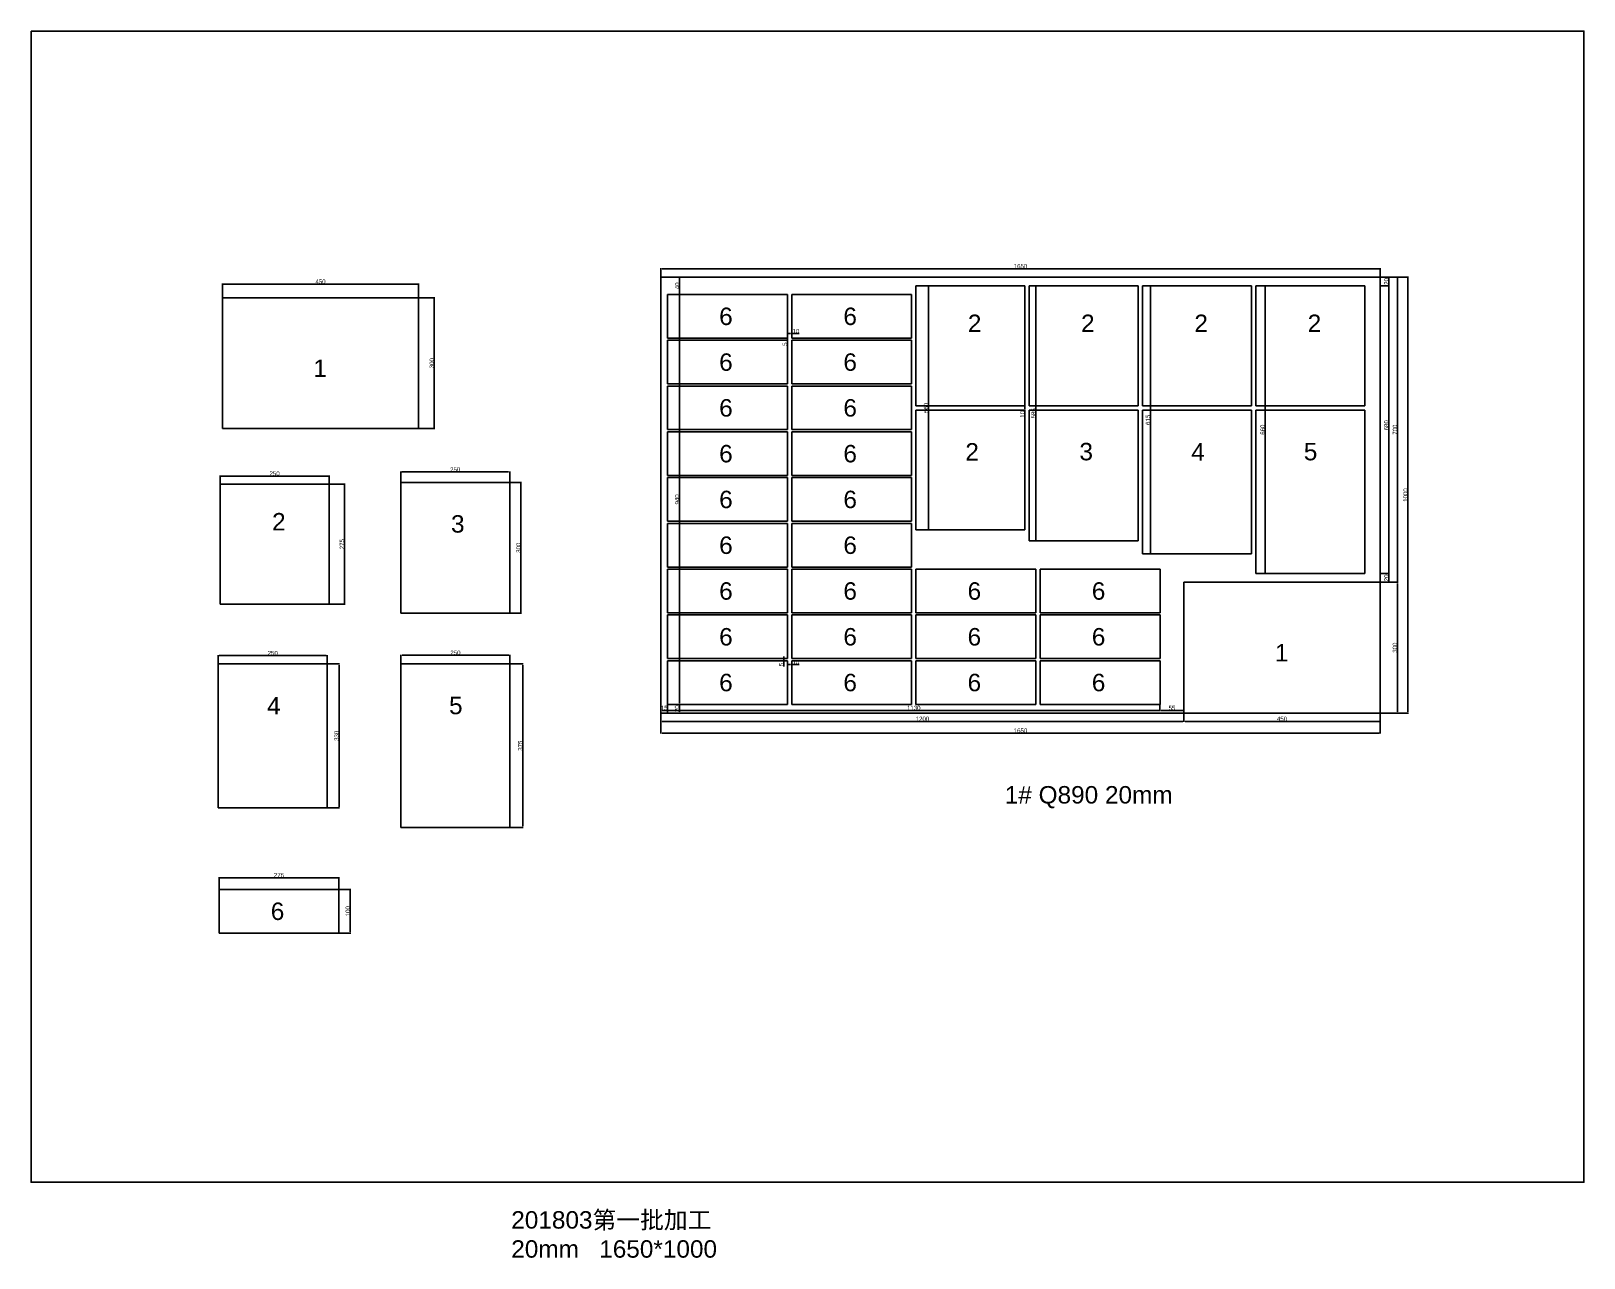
# Model space of a CAD drawing. Header units: millimetres. Extents: x 1610 to 10741, y -98 to 2782.
# Drawn here: x 1610 to 5173, y -32 to 2782 of the extents above; entities that cross this region are included whole.
import ezdxf

# ---------------------------------------------------------------- set-up
doc = ezdxf.new("R2010")
doc.units = ezdxf.units.MM
doc.layers.add('尺寸标注', color=6, linetype='Continuous')
doc.layers.add('标号', color=4, linetype='Continuous')
doc.styles.get("Standard").update_dxf_attribs({"font": 'arial.ttf'})
doc.dimstyles.new('ISO-25-JHF', dxfattribs={"dimtxt": 10, "dimasz": 2.5, "dimexe": 1.25, "dimexo": 0.625, "dimtad": 1, "dimtxsty": 'Standard', "dimcen": 2.5, "dimadec": 0, "dimazin": 0, "dimtfac": 1, "dimtmove": 0, "dimatfit": 3, "dimfxl": 1, "dimarcsym": 0})

# ---------------------------------------------------------------- blocks, each defined once
blk = doc.blocks.new('*D18')
at = {"layer": 'Defpoints', "color": 0, "transparency": 16777216}
for p in [(3640.1, 2197.4), (3669.1, 2197.4), (3640.1, 1637.4)]:
    blk.add_point(p, dxfattribs=at)
at = {"layer": '尺寸标注', "color": 0, "lineweight": -2, "transparency": 16777216}
for p, q in [((3640.7, 2197.4), (3670.4, 2197.4)), ((3669.1, 1639.9), (3669.1, 2194.9)), ((3640.7, 1637.4), (3670.4, 1637.4))]:
    blk.add_line(p, q, dxfattribs=at)
at = {"layer": '尺寸标注', "color": 0, "transparency": 16777216}
for points in [[(3668.7, 2194.9), (3669.6, 2194.9), (3669.1, 2197.4)], [(3668.7, 1639.9), (3669.6, 1639.9), (3669.1, 1637.4)]]:
    blk.add_solid(points, dxfattribs=at)
at = {"layer": '尺寸标注', "color": 0, "transparency": 16777216, "insert": (3663.4, 1917.4), "char_height": 10, "attachment_point": 5, "rotation": 90}
blk.add_mtext('560', dxfattribs=at)
blk = doc.blocks.new('*D19')
at = {"layer": 'Defpoints', "color": 0, "transparency": 16777216}
for p in [(4705.1, 2217.4), (4745.1, 2217.4), (4705.1, 1517.4)]:
    blk.add_point(p, dxfattribs=at)
at = {"layer": '尺寸标注', "color": 0, "lineweight": -2, "transparency": 16777216}
for p, q in [((4705.7, 2217.4), (4746.3, 2217.4)), ((4745.1, 1519.9), (4745.1, 2214.9)), ((4705.7, 1517.4), (4746.3, 1517.4))]:
    blk.add_line(p, q, dxfattribs=at)
at = {"layer": '尺寸标注', "color": 0, "transparency": 16777216}
for points in [[(4744.7, 2214.9), (4745.5, 2214.9), (4745.1, 2217.4)], [(4744.7, 1519.9), (4745.5, 1519.9), (4745.1, 1517.4)]]:
    blk.add_solid(points, dxfattribs=at)
at = {"layer": '尺寸标注', "color": 0, "transparency": 16777216, "insert": (4739.3, 1867.4), "char_height": 10, "attachment_point": 5, "rotation": 90}
blk.add_mtext('700', dxfattribs=at)
blk = doc.blocks.new('*D20')
at = {"layer": 'Defpoints', "color": 0, "transparency": 16777216}
for p in [(4705.1, 1517.4), (4705.1, 1217.4), (4744.9, 1217.4)]:
    blk.add_point(p, dxfattribs=at)
at = {"layer": '尺寸标注', "color": 0, "lineweight": -2, "transparency": 16777216}
for p, q in [((4705.7, 1517.4), (4746.1, 1517.4)), ((4744.9, 1514.9), (4744.9, 1219.9)), ((4705.7, 1217.4), (4746.1, 1217.4))]:
    blk.add_line(p, q, dxfattribs=at)
at = {"layer": '尺寸标注', "color": 0, "transparency": 16777216}
for points in [[(4744.4, 1514.9), (4745.3, 1514.9), (4744.9, 1517.4)], [(4744.4, 1219.9), (4745.3, 1219.9), (4744.9, 1217.4)]]:
    blk.add_solid(points, dxfattribs=at)
at = {"layer": '尺寸标注', "color": 0, "transparency": 16777216, "insert": (4739.1, 1367.4), "char_height": 10, "attachment_point": 5, "rotation": 90}
blk.add_mtext('300', dxfattribs=at)
blk = doc.blocks.new('*D21')
at = {"layer": 'Defpoints', "color": 0, "transparency": 16777216}
for p in [(4255.1, 1217.4), (4705.1, 1217.4), (4255.1, 1198.3)]:
    blk.add_point(p, dxfattribs=at)
at = {"layer": '尺寸标注', "color": 0, "lineweight": -2, "transparency": 16777216}
for p, q in [((4255.1, 1216.8), (4255.1, 1197)), ((4705.1, 1216.8), (4705.1, 1197)), ((4702.6, 1198.3), (4257.6, 1198.3))]:
    blk.add_line(p, q, dxfattribs=at)
at = {"layer": '尺寸标注', "color": 0, "transparency": 16777216}
for points in [[(4257.6, 1198.7), (4257.6, 1197.9), (4255.1, 1198.3)], [(4702.6, 1198.7), (4702.6, 1197.9), (4705.1, 1198.3)]]:
    blk.add_solid(points, dxfattribs=at)
at = {"layer": '尺寸标注', "color": 0, "transparency": 16777216, "insert": (4480.1, 1204), "char_height": 10, "attachment_point": 5}
blk.add_mtext('450', dxfattribs=at)
blk = doc.blocks.new('*D1')
at = {"layer": 'Defpoints', "color": 0, "transparency": 16777216}
for p in [(4705.1, 1537.4), (4725.2, 1537.4), (4705.1, 1517.4)]:
    blk.add_point(p, dxfattribs=at)
at = {"layer": '尺寸标注', "color": 0, "lineweight": -2, "transparency": 16777216}
for p, q in [((4705.7, 1537.4), (4726.5, 1537.4)), ((4725.2, 1519.9), (4725.2, 1534.9)), ((4705.7, 1517.4), (4726.5, 1517.4))]:
    blk.add_line(p, q, dxfattribs=at)
at = {"layer": '尺寸标注', "color": 0, "transparency": 16777216}
for points in [[(4724.8, 1534.9), (4725.6, 1534.9), (4725.2, 1537.4)], [(4724.8, 1519.9), (4725.6, 1519.9), (4725.2, 1517.4)]]:
    blk.add_solid(points, dxfattribs=at)
at = {"layer": '尺寸标注', "color": 0, "transparency": 16777216, "insert": (4719.5, 1527.4), "char_height": 10, "attachment_point": 5, "rotation": 90}
blk.add_mtext('20', dxfattribs=at)
blk = doc.blocks.new('*D22')
at = {"layer": 'Defpoints', "color": 0, "transparency": 16777216}
for p in [(4705.1, 2217.4), (4725.2, 2217.4), (4705.1, 1537.4)]:
    blk.add_point(p, dxfattribs=at)
at = {"layer": '尺寸标注', "color": 0, "lineweight": -2, "transparency": 16777216}
for p, q in [((4705.7, 2217.4), (4726.5, 2217.4)), ((4725.2, 1539.9), (4725.2, 2214.9)), ((4705.7, 1537.4), (4726.5, 1537.4))]:
    blk.add_line(p, q, dxfattribs=at)
at = {"layer": '尺寸标注', "color": 0, "transparency": 16777216}
for points in [[(4724.8, 2214.9), (4725.6, 2214.9), (4725.2, 2217.4)], [(4724.8, 1539.9), (4725.6, 1539.9), (4725.2, 1537.4)]]:
    blk.add_solid(points, dxfattribs=at)
at = {"layer": '尺寸标注', "color": 0, "transparency": 16777216, "insert": (4719.5, 1877.4), "char_height": 10, "attachment_point": 5, "rotation": 90}
blk.add_mtext('680', dxfattribs=at)
blk = doc.blocks.new('*D2')
at = {"layer": 'Defpoints', "color": 0, "transparency": 16777216}
for p in [(4705.1, 2217.4), (4705.1, 2197.4), (4725.2, 2197.4)]:
    blk.add_point(p, dxfattribs=at)
at = {"layer": '尺寸标注', "color": 0, "lineweight": -2, "transparency": 16777216}
for p, q in [((4705.7, 2217.4), (4726.5, 2217.4)), ((4725.2, 2214.9), (4725.2, 2199.9)), ((4705.7, 2197.4), (4726.5, 2197.4))]:
    blk.add_line(p, q, dxfattribs=at)
at = {"layer": '尺寸标注', "color": 0, "transparency": 16777216}
for points in [[(4724.8, 2214.9), (4725.6, 2214.9), (4725.2, 2217.4)], [(4724.8, 2199.9), (4725.6, 2199.9), (4725.2, 2197.4)]]:
    blk.add_solid(points, dxfattribs=at)
at = {"layer": '尺寸标注', "color": 0, "transparency": 16777216, "insert": (4719.5, 2207.4), "char_height": 10, "attachment_point": 5, "rotation": 90}
blk.add_mtext('20', dxfattribs=at)
blk = doc.blocks.new('*D23')
at = {"layer": 'Defpoints', "color": 0, "transparency": 16777216}
for p in [(3055.1, 1217.4), (4255.1, 1217.4), (3055.1, 1198.3)]:
    blk.add_point(p, dxfattribs=at)
at = {"layer": '尺寸标注', "color": 0, "lineweight": -2, "transparency": 16777216}
for p, q in [((3055.1, 1216.8), (3055.1, 1197)), ((4255.1, 1216.8), (4255.1, 1197)), ((4252.6, 1198.3), (3057.6, 1198.3))]:
    blk.add_line(p, q, dxfattribs=at)
at = {"layer": '尺寸标注', "color": 0, "transparency": 16777216}
for points in [[(3057.6, 1198.7), (3057.6, 1197.9), (3055.1, 1198.3)], [(4252.6, 1198.7), (4252.6, 1197.9), (4255.1, 1198.3)]]:
    blk.add_solid(points, dxfattribs=at)
at = {"layer": '尺寸标注', "color": 0, "transparency": 16777216, "insert": (3655.1, 1204), "char_height": 10, "attachment_point": 5}
blk.add_mtext('1200', dxfattribs=at)
blk = doc.blocks.new('*D24')
at = {"layer": 'Defpoints', "color": 0, "transparency": 16777216}
for p in [(4705.1, 2217.4), (4705.1, 1217.4), (4769, 1217.4)]:
    blk.add_point(p, dxfattribs=at)
at = {"layer": '尺寸标注', "color": 0, "lineweight": -2, "transparency": 16777216}
for p, q in [((4705.7, 2217.4), (4770.3, 2217.4)), ((4769, 2214.9), (4769, 1219.9)), ((4705.7, 1217.4), (4770.3, 1217.4))]:
    blk.add_line(p, q, dxfattribs=at)
at = {"layer": '尺寸标注', "color": 0, "transparency": 16777216}
for points in [[(4768.6, 2214.9), (4769.5, 2214.9), (4769, 2217.4)], [(4768.6, 1219.9), (4769.5, 1219.9), (4769, 1217.4)]]:
    blk.add_solid(points, dxfattribs=at)
at = {"layer": '尺寸标注', "color": 0, "transparency": 16777216, "insert": (4763.3, 1717.4), "char_height": 10, "attachment_point": 5, "rotation": 90}
blk.add_mtext('1000', dxfattribs=at)
blk = doc.blocks.new('*D25')
at = {"layer": 'Defpoints', "color": 0, "transparency": 16777216}
for p in [(3070.1, 2177.4), (3070.1, 1237.4), (3097.9, 1237.4)]:
    blk.add_point(p, dxfattribs=at)
at = {"layer": '尺寸标注', "color": 0, "lineweight": -2, "transparency": 16777216}
for p, q in [((3070.7, 2177.4), (3099.2, 2177.4)), ((3097.9, 2174.9), (3097.9, 1239.9)), ((3070.7, 1237.4), (3099.2, 1237.4))]:
    blk.add_line(p, q, dxfattribs=at)
at = {"layer": '尺寸标注', "color": 0, "transparency": 16777216}
for points in [[(3097.5, 2174.9), (3098.4, 2174.9), (3097.9, 2177.4)], [(3097.5, 1239.9), (3098.4, 1239.9), (3097.9, 1237.4)]]:
    blk.add_solid(points, dxfattribs=at)
at = {"layer": '尺寸标注', "color": 0, "transparency": 16777216, "insert": (3092.2, 1707.4), "char_height": 10, "attachment_point": 5, "rotation": 90}
blk.add_mtext('940', dxfattribs=at)
blk = doc.blocks.new('*D3')
at = {"layer": 'Defpoints', "color": 0, "transparency": 16777216}
for p in [(3055.1, 2236.5), (3055.1, 2217.4), (4705.1, 2217.4)]:
    blk.add_point(p, dxfattribs=at)
at = {"layer": '尺寸标注', "color": 0, "lineweight": -2, "transparency": 16777216}
for p, q in [((3055.1, 2218), (3055.1, 2237.8)), ((4702.6, 2236.5), (3057.6, 2236.5)), ((4705.1, 2218), (4705.1, 2237.8))]:
    blk.add_line(p, q, dxfattribs=at)
at = {"layer": '尺寸标注', "color": 0, "transparency": 16777216}
for points in [[(3057.6, 2236.9), (3057.6, 2236.1), (3055.1, 2236.5)], [(4702.6, 2236.9), (4702.6, 2236.1), (4705.1, 2236.5)]]:
    blk.add_solid(points, dxfattribs=at)
at = {"layer": '尺寸标注', "color": 0, "transparency": 16777216, "insert": (3880.1, 2242.3), "char_height": 10, "attachment_point": 5}
blk.add_mtext('1650', dxfattribs=at)
blk = doc.blocks.new('*D26')
at = {"layer": 'Defpoints', "color": 0, "transparency": 16777216}
for p in [(3899.9, 2197.4), (3899.9, 1612.4), (3915.4, 1612.4)]:
    blk.add_point(p, dxfattribs=at)
at = {"layer": '尺寸标注', "color": 0, "lineweight": -2, "transparency": 16777216}
for p, q in [((3900.5, 2197.4), (3916.7, 2197.4)), ((3915.4, 2194.9), (3915.4, 1614.9)), ((3900.5, 1612.4), (3916.7, 1612.4))]:
    blk.add_line(p, q, dxfattribs=at)
at = {"layer": '尺寸标注', "color": 0, "transparency": 16777216}
for points in [[(3915, 2194.9), (3915.9, 2194.9), (3915.4, 2197.4)], [(3915, 1614.9), (3915.9, 1614.9), (3915.4, 1612.4)]]:
    blk.add_solid(points, dxfattribs=at)
at = {"layer": '尺寸标注', "color": 0, "transparency": 16777216, "insert": (3909.7, 1904.9), "char_height": 10, "attachment_point": 5, "rotation": 90}
blk.add_mtext('585', dxfattribs=at)
blk = doc.blocks.new('*D27')
at = {"layer": 'Defpoints', "color": 0, "transparency": 16777216}
for p in [(4159.9, 2197.4), (4178.3, 2197.4), (4159.9, 1582.4)]:
    blk.add_point(p, dxfattribs=at)
at = {"layer": '尺寸标注', "color": 0, "lineweight": -2, "transparency": 16777216}
for p, q in [((4160.5, 2197.4), (4179.6, 2197.4)), ((4178.3, 1584.9), (4178.3, 2194.9)), ((4160.5, 1582.4), (4179.6, 1582.4))]:
    blk.add_line(p, q, dxfattribs=at)
at = {"layer": '尺寸标注', "color": 0, "transparency": 16777216}
for points in [[(4177.9, 2194.9), (4178.7, 2194.9), (4178.3, 2197.4)], [(4177.9, 1584.9), (4178.7, 1584.9), (4178.3, 1582.4)]]:
    blk.add_solid(points, dxfattribs=at)
at = {"layer": '尺寸标注', "color": 0, "transparency": 16777216, "insert": (4172.6, 1889.9), "char_height": 10, "attachment_point": 5, "rotation": 90}
blk.add_mtext('615', dxfattribs=at)
blk = doc.blocks.new('*D28')
at = {"layer": 'Defpoints', "color": 0, "transparency": 16777216}
for p in [(4419.9, 2197.4), (4419.9, 1537.4), (4441.3, 1537.4)]:
    blk.add_point(p, dxfattribs=at)
at = {"layer": '尺寸标注', "color": 0, "lineweight": -2, "transparency": 16777216}
for p, q in [((4420.5, 2197.4), (4442.6, 2197.4)), ((4441.3, 2194.9), (4441.3, 1539.9)), ((4420.5, 1537.4), (4442.6, 1537.4))]:
    blk.add_line(p, q, dxfattribs=at)
at = {"layer": '尺寸标注', "color": 0, "transparency": 16777216}
for points in [[(4440.9, 2194.9), (4441.8, 2194.9), (4441.3, 2197.4)], [(4440.9, 1539.9), (4441.8, 1539.9), (4441.3, 1537.4)]]:
    blk.add_solid(points, dxfattribs=at)
at = {"layer": '尺寸标注', "color": 0, "transparency": 16777216, "insert": (4435.6, 1867.4), "char_height": 10, "attachment_point": 5, "rotation": 90}
blk.add_mtext('660', dxfattribs=at)
blk = doc.blocks.new('*D4')
at = {"layer": 'Defpoints', "color": 0, "transparency": 16777216}
for p in [(3055.1, 1217.4), (4705.1, 1217.4), (4705.1, 1171.4)]:
    blk.add_point(p, dxfattribs=at)
at = {"layer": '尺寸标注', "color": 0, "lineweight": -2, "transparency": 16777216}
for p, q in [((3055.1, 1216.8), (3055.1, 1170.2)), ((4705.1, 1216.8), (4705.1, 1170.2)), ((3057.6, 1171.4), (4702.6, 1171.4))]:
    blk.add_line(p, q, dxfattribs=at)
at = {"layer": '尺寸标注', "color": 0, "transparency": 16777216}
for points in [[(3057.6, 1171.8), (3057.6, 1171), (3055.1, 1171.4)], [(4702.6, 1171.8), (4702.6, 1171), (4705.1, 1171.4)]]:
    blk.add_solid(points, dxfattribs=at)
at = {"layer": '尺寸标注', "color": 0, "transparency": 16777216, "insert": (3880.1, 1177.1), "char_height": 10, "attachment_point": 5}
blk.add_mtext('1650', dxfattribs=at)
blk = doc.blocks.new('*D5')
at = {"layer": 'Defpoints', "color": 0, "transparency": 16777216}
for p in [(3055.1, 1217.4), (3070.1, 1223.4), (3070.1, 1217.4)]:
    blk.add_point(p, dxfattribs=at)
at = {"layer": '尺寸标注', "color": 0, "lineweight": -2, "transparency": 16777216}
for p, q in [((3055.1, 1218), (3055.1, 1224.6)), ((3057.6, 1223.4), (3067.6, 1223.4)), ((3070.1, 1218), (3070.1, 1224.6))]:
    blk.add_line(p, q, dxfattribs=at)
at = {"layer": '尺寸标注', "color": 0, "transparency": 16777216}
for points in [[(3057.6, 1223.8), (3057.6, 1223), (3055.1, 1223.4)], [(3067.6, 1223.8), (3067.6, 1223), (3070.1, 1223.4)]]:
    blk.add_solid(points, dxfattribs=at)
at = {"layer": '尺寸标注', "color": 0, "transparency": 16777216, "insert": (3062.6, 1229.1), "char_height": 10, "attachment_point": 5}
blk.add_mtext('15', dxfattribs=at)
blk = doc.blocks.new('*D29')
at = {"layer": 'Defpoints', "color": 0, "transparency": 16777216}
for p in [(3070.1, 1237.4), (4200.1, 1237.4), (4200.1, 1223.4)]:
    blk.add_point(p, dxfattribs=at)
at = {"layer": '尺寸标注', "color": 0, "lineweight": -2, "transparency": 16777216}
for p, q in [((3070.1, 1236.8), (3070.1, 1222.1)), ((3072.6, 1223.4), (4197.6, 1223.4)), ((4200.1, 1236.8), (4200.1, 1222.1))]:
    blk.add_line(p, q, dxfattribs=at)
at = {"layer": '尺寸标注', "color": 0, "transparency": 16777216}
for points in [[(3072.6, 1223.8), (3072.6, 1223), (3070.1, 1223.4)], [(4197.6, 1223.8), (4197.6, 1223), (4200.1, 1223.4)]]:
    blk.add_solid(points, dxfattribs=at)
at = {"layer": '尺寸标注', "color": 0, "transparency": 16777216, "insert": (3635.1, 1229.1), "char_height": 10, "attachment_point": 5}
blk.add_mtext('1130', dxfattribs=at)
blk = doc.blocks.new('*D6')
at = {"layer": 'Defpoints', "color": 0, "transparency": 16777216}
for p in [(4200.1, 1237.4), (4255.1, 1237.4), (4255.1, 1223.4)]:
    blk.add_point(p, dxfattribs=at)
at = {"layer": '尺寸标注', "color": 0, "lineweight": -2, "transparency": 16777216}
for p, q in [((4200.1, 1236.8), (4200.1, 1222.1)), ((4202.6, 1223.4), (4252.6, 1223.4)), ((4255.1, 1236.8), (4255.1, 1222.1))]:
    blk.add_line(p, q, dxfattribs=at)
at = {"layer": '尺寸标注', "color": 0, "transparency": 16777216}
for points in [[(4202.6, 1223.8), (4202.6, 1223), (4200.1, 1223.4)], [(4252.6, 1223.8), (4252.6, 1223), (4255.1, 1223.4)]]:
    blk.add_solid(points, dxfattribs=at)
at = {"layer": '尺寸标注', "color": 0, "transparency": 16777216, "insert": (4227.6, 1229.1), "char_height": 10, "attachment_point": 5}
blk.add_mtext('55', dxfattribs=at)
blk = doc.blocks.new('*D30')
at = {"layer": 'Defpoints', "color": 0, "transparency": 16777216}
for p in [(3070.1, 2217.4), (3097.9, 2217.4), (3070.1, 2177.4)]:
    blk.add_point(p, dxfattribs=at)
at = {"layer": '尺寸标注', "color": 0, "lineweight": -2, "transparency": 16777216}
for p, q in [((3070.7, 2217.4), (3099.2, 2217.4)), ((3097.9, 2179.9), (3097.9, 2214.9)), ((3070.7, 2177.4), (3099.2, 2177.4))]:
    blk.add_line(p, q, dxfattribs=at)
at = {"layer": '尺寸标注', "color": 0, "transparency": 16777216}
for points in [[(3097.5, 2214.9), (3098.4, 2214.9), (3097.9, 2217.4)], [(3097.5, 2179.9), (3098.4, 2179.9), (3097.9, 2177.4)]]:
    blk.add_solid(points, dxfattribs=at)
at = {"layer": '尺寸标注', "color": 0, "transparency": 16777216, "insert": (3092.2, 2197.4), "char_height": 10, "attachment_point": 5, "rotation": 90}
blk.add_mtext('40', dxfattribs=at)
blk = doc.blocks.new('*D7')
at = {"layer": 'Defpoints', "color": 0, "transparency": 16777216}
for p in [(3070.1, 1237.4), (3070.1, 1217.4), (3097.7, 1217.4)]:
    blk.add_point(p, dxfattribs=at)
at = {"layer": '尺寸标注', "color": 0, "lineweight": -2, "transparency": 16777216}
for p, q in [((3070.7, 1237.4), (3099, 1237.4)), ((3070.7, 1217.4), (3099, 1217.4)), ((3097.7, 1234.9), (3097.7, 1219.9))]:
    blk.add_line(p, q, dxfattribs=at)
at = {"layer": '尺寸标注', "color": 0, "transparency": 16777216}
for points in [[(3097.3, 1234.9), (3098.2, 1234.9), (3097.7, 1237.4)], [(3097.3, 1219.9), (3098.2, 1219.9), (3097.7, 1217.4)]]:
    blk.add_solid(points, dxfattribs=at)
at = {"layer": '尺寸标注', "color": 0, "transparency": 16777216, "insert": (3092, 1227.4), "char_height": 10, "attachment_point": 5, "rotation": 90}
blk.add_mtext('20', dxfattribs=at)
blk = doc.blocks.new('*D31')
at = {"layer": 'Defpoints', "color": 0, "transparency": 16777216}
for p in [(3336.9, 1337.4), (3345.1, 1342.4), (3345.1, 1337.4)]:
    blk.add_point(p, dxfattribs=at)
at = {"layer": '尺寸标注', "color": 0, "lineweight": -2, "transparency": 16777216}
for p, q in [((3344.5, 1342.4), (3335.7, 1342.4)), ((3344.5, 1337.4), (3335.7, 1337.4)), ((3336.9, 1344.9), (3336.9, 1347.4)), ((3336.9, 1342.4), (3336.9, 1337.4)), ((3336.9, 1334.9), (3336.9, 1324.5))]:
    blk.add_line(p, q, dxfattribs=at)
at = {"layer": '尺寸标注', "color": 0, "transparency": 16777216}
for points in [[(3336.5, 1344.9), (3337.4, 1344.9), (3336.9, 1342.4)], [(3336.5, 1334.9), (3337.4, 1334.9), (3336.9, 1337.4)]]:
    blk.add_solid(points, dxfattribs=at)
at = {"layer": '尺寸标注', "color": 0, "transparency": 16777216, "insert": (3331.2, 1328.5), "char_height": 10, "attachment_point": 5, "rotation": 90}
blk.add_mtext('5', dxfattribs=at)
blk = doc.blocks.new('*D32')
at = {"layer": 'Defpoints', "color": 0, "transparency": 16777216}
for p in [(3345.1, 1337.4), (3355.1, 1337.4), (3355.1, 1328.6)]:
    blk.add_point(p, dxfattribs=at)
at = {"layer": '尺寸标注', "color": 0, "lineweight": -2, "transparency": 16777216}
for p, q in [((3345.1, 1336.8), (3345.1, 1327.3)), ((3347.6, 1328.6), (3352.6, 1328.6)), ((3355.1, 1336.8), (3355.1, 1327.3)), ((3355.1, 1328.6), (3372.2, 1328.6))]:
    blk.add_line(p, q, dxfattribs=at)
at = {"layer": '尺寸标注', "color": 0, "transparency": 16777216}
for points in [[(3347.6, 1329), (3347.6, 1328.2), (3345.1, 1328.6)], [(3352.6, 1329), (3352.6, 1328.2), (3355.1, 1328.6)]]:
    blk.add_solid(points, dxfattribs=at)
at = {"layer": '尺寸标注', "color": 0, "transparency": 16777216, "insert": (3364.9, 1334.3), "char_height": 10, "attachment_point": 5}
blk.add_mtext('10', dxfattribs=at)
blk = doc.blocks.new('*D33')
at = {"layer": 'Defpoints', "color": 0, "transparency": 16777216}
for p in [(3345.1, 2077.4), (3345.1, 2072.4), (3345.1, 2072.4)]:
    blk.add_point(p, dxfattribs=at)
at = {"layer": '尺寸标注', "color": 0, "lineweight": -2, "transparency": 16777216}
for p, q in [((3345.1, 2079.9), (3345.1, 2082.4)), ((3345.1, 2077.4), (3345.1, 2072.4)), ((3345.1, 2069.9), (3345.1, 2059.5)), ((3345.7, 2077.4), (3346.4, 2077.4)), ((3345.7, 2072.4), (3346.4, 2072.4))]:
    blk.add_line(p, q, dxfattribs=at)
at = {"layer": '尺寸标注', "color": 0, "transparency": 16777216}
for points in [[(3344.7, 2079.9), (3345.5, 2079.9), (3345.1, 2077.4)], [(3344.7, 2069.9), (3345.5, 2069.9), (3345.1, 2072.4)]]:
    blk.add_solid(points, dxfattribs=at)
at = {"layer": '尺寸标注', "color": 0, "transparency": 16777216, "insert": (3339.4, 2063.5), "char_height": 10, "attachment_point": 5, "rotation": 90}
blk.add_mtext('5', dxfattribs=at)
blk = doc.blocks.new('*D34')
at = {"layer": 'Defpoints', "color": 0, "transparency": 16777216}
for p in [(3345.1, 2077.4), (3355.1, 2087.7), (3355.1, 2077.4)]:
    blk.add_point(p, dxfattribs=at)
at = {"layer": '尺寸标注', "color": 0, "lineweight": -2, "transparency": 16777216}
for p, q in [((3345.1, 2078), (3345.1, 2088.9)), ((3347.6, 2087.7), (3352.6, 2087.7)), ((3355.1, 2078), (3355.1, 2088.9)), ((3355.1, 2087.7), (3372.2, 2087.7))]:
    blk.add_line(p, q, dxfattribs=at)
at = {"layer": '尺寸标注', "color": 0, "transparency": 16777216}
for points in [[(3347.6, 2088.1), (3347.6, 2087.3), (3345.1, 2087.7)], [(3352.6, 2088.1), (3352.6, 2087.3), (3355.1, 2087.7)]]:
    blk.add_solid(points, dxfattribs=at)
at = {"layer": '尺寸标注', "color": 0, "transparency": 16777216, "insert": (3364.9, 2093.4), "char_height": 10, "attachment_point": 5}
blk.add_mtext('10', dxfattribs=at)
blk = doc.blocks.new('*D35')
at = {"layer": 'Defpoints', "color": 0, "transparency": 16777216}
for p in [(3890.1, 1922.4), (3890.1, 1912.4), (3890.1, 1912.4)]:
    blk.add_point(p, dxfattribs=at)
at = {"layer": '尺寸标注', "color": 0, "lineweight": -2, "transparency": 16777216}
for p, q in [((3890.1, 1919.9), (3890.1, 1914.9)), ((3890.1, 1912.4), (3890.1, 1895.3)), ((3890.7, 1922.4), (3891.4, 1922.4)), ((3890.7, 1912.4), (3891.4, 1912.4))]:
    blk.add_line(p, q, dxfattribs=at)
at = {"layer": '尺寸标注', "color": 0, "transparency": 16777216}
for points in [[(3889.7, 1919.9), (3890.5, 1919.9), (3890.1, 1922.4)], [(3889.7, 1914.9), (3890.5, 1914.9), (3890.1, 1912.4)]]:
    blk.add_solid(points, dxfattribs=at)
at = {"layer": '尺寸标注', "color": 0, "transparency": 16777216, "insert": (3884.4, 1902.6), "char_height": 10, "attachment_point": 5, "rotation": 90}
blk.add_mtext('10', dxfattribs=at)
blk = doc.blocks.new('*D36')
at = {"layer": 'Defpoints', "color": 0, "transparency": 16777216}
for p in [(2499, 2201.2), (2049, 2169.9), (2499, 2169.9)]:
    blk.add_point(p, dxfattribs=at)
at = {"layer": '尺寸标注', "color": 0, "lineweight": -2, "transparency": 16777216}
for p, q in [((2049, 2170.5), (2049, 2202.4)), ((2051.5, 2201.2), (2496.5, 2201.2)), ((2499, 2170.5), (2499, 2202.4))]:
    blk.add_line(p, q, dxfattribs=at)
at = {"layer": '尺寸标注', "color": 0, "transparency": 16777216}
for points in [[(2051.5, 2201.6), (2051.5, 2200.7), (2049, 2201.2)], [(2496.5, 2201.6), (2496.5, 2200.7), (2499, 2201.2)]]:
    blk.add_solid(points, dxfattribs=at)
at = {"layer": '尺寸标注', "color": 0, "transparency": 16777216, "insert": (2274, 2206.9), "char_height": 10, "attachment_point": 5}
blk.add_mtext('450', dxfattribs=at)
blk = doc.blocks.new('*D37')
at = {"layer": 'Defpoints', "color": 0, "transparency": 16777216}
for p in [(2499, 2169.9), (2499, 1869.9), (2535.1, 1869.9)]:
    blk.add_point(p, dxfattribs=at)
at = {"layer": '尺寸标注', "color": 0, "lineweight": -2, "transparency": 16777216}
for p, q in [((2499.6, 2169.9), (2536.3, 2169.9)), ((2535.1, 2167.4), (2535.1, 1872.4)), ((2499.6, 1869.9), (2536.3, 1869.9))]:
    blk.add_line(p, q, dxfattribs=at)
at = {"layer": '尺寸标注', "color": 0, "transparency": 16777216}
for points in [[(2534.7, 2167.4), (2535.5, 2167.4), (2535.1, 2169.9)], [(2534.7, 1872.4), (2535.5, 1872.4), (2535.1, 1869.9)]]:
    blk.add_solid(points, dxfattribs=at)
at = {"layer": '尺寸标注', "color": 0, "transparency": 16777216, "insert": (2529.3, 2019.9), "char_height": 10, "attachment_point": 5, "rotation": 90}
blk.add_mtext('300', dxfattribs=at)
blk = doc.blocks.new('*D8')
at = {"layer": 'Defpoints', "color": 0, "transparency": 16777216}
for p in [(2293.7, 1760.9), (2043.7, 1742.3), (2293.7, 1742.3)]:
    blk.add_point(p, dxfattribs=at)
at = {"layer": '尺寸标注', "color": 0, "lineweight": -2, "transparency": 16777216}
for p, q in [((2043.7, 1742.9), (2043.7, 1762.2)), ((2046.2, 1760.9), (2291.2, 1760.9)), ((2293.7, 1742.9), (2293.7, 1762.2))]:
    blk.add_line(p, q, dxfattribs=at)
at = {"layer": '尺寸标注', "color": 0, "transparency": 16777216}
for points in [[(2046.2, 1761.4), (2046.2, 1760.5), (2043.7, 1760.9)], [(2291.2, 1761.4), (2291.2, 1760.5), (2293.7, 1760.9)]]:
    blk.add_solid(points, dxfattribs=at)
at = {"layer": '尺寸标注', "color": 0, "transparency": 16777216, "insert": (2168.7, 1766.7), "char_height": 10, "attachment_point": 5}
blk.add_mtext('250', dxfattribs=at)
blk = doc.blocks.new('*D9')
at = {"layer": 'Defpoints', "color": 0, "transparency": 16777216}
for p in [(2293.7, 1742.3), (2293.7, 1467.3), (2328.9, 1467.3)]:
    blk.add_point(p, dxfattribs=at)
at = {"layer": '尺寸标注', "color": 0, "lineweight": -2, "transparency": 16777216}
for p, q in [((2294.4, 1742.3), (2330.2, 1742.3)), ((2328.9, 1739.8), (2328.9, 1469.8)), ((2294.4, 1467.3), (2330.2, 1467.3))]:
    blk.add_line(p, q, dxfattribs=at)
at = {"layer": '尺寸标注', "color": 0, "transparency": 16777216}
for points in [[(2328.5, 1739.8), (2329.3, 1739.8), (2328.9, 1742.3)], [(2328.5, 1469.8), (2329.3, 1469.8), (2328.9, 1467.3)]]:
    blk.add_solid(points, dxfattribs=at)
at = {"layer": '尺寸标注', "color": 0, "transparency": 16777216, "insert": (2323.2, 1604.8), "char_height": 10, "attachment_point": 5, "rotation": 90}
blk.add_mtext('275', dxfattribs=at)
blk = doc.blocks.new('*D10')
at = {"layer": 'Defpoints', "color": 0, "transparency": 16777216}
for p in [(2458, 1746.6), (2708, 1770.4), (2708, 1746.6)]:
    blk.add_point(p, dxfattribs=at)
at = {"layer": '尺寸标注', "color": 0, "lineweight": -2, "transparency": 16777216}
for p, q in [((2458, 1747.2), (2458, 1771.6)), ((2460.5, 1770.4), (2705.5, 1770.4)), ((2708, 1747.2), (2708, 1771.6))]:
    blk.add_line(p, q, dxfattribs=at)
at = {"layer": '尺寸标注', "color": 0, "transparency": 16777216}
for points in [[(2460.5, 1770.8), (2460.5, 1769.9), (2458, 1770.4)], [(2705.5, 1770.8), (2705.5, 1769.9), (2708, 1770.4)]]:
    blk.add_solid(points, dxfattribs=at)
at = {"layer": '尺寸标注', "color": 0, "transparency": 16777216, "insert": (2583, 1776.1), "char_height": 10, "attachment_point": 5}
blk.add_mtext('250', dxfattribs=at)
blk = doc.blocks.new('*D11')
at = {"layer": 'Defpoints', "color": 0, "transparency": 16777216}
for p in [(2708, 1746.6), (2708, 1446.6), (2733.9, 1446.6)]:
    blk.add_point(p, dxfattribs=at)
at = {"layer": '尺寸标注', "color": 0, "lineweight": -2, "transparency": 16777216}
for p, q in [((2708.6, 1746.6), (2735.1, 1746.6)), ((2733.9, 1744.1), (2733.9, 1449.1)), ((2708.6, 1446.6), (2735.1, 1446.6))]:
    blk.add_line(p, q, dxfattribs=at)
at = {"layer": '尺寸标注', "color": 0, "transparency": 16777216}
for points in [[(2733.5, 1744.1), (2734.3, 1744.1), (2733.9, 1746.6)], [(2733.5, 1449.1), (2734.3, 1449.1), (2733.9, 1446.6)]]:
    blk.add_solid(points, dxfattribs=at)
at = {"layer": '尺寸标注', "color": 0, "transparency": 16777216, "insert": (2728.2, 1596.6), "char_height": 10, "attachment_point": 5, "rotation": 90}
blk.add_mtext('300', dxfattribs=at)
blk = doc.blocks.new('*D12')
at = {"layer": 'Defpoints', "color": 0, "transparency": 16777216}
for p in [(2039.3, 1330.1), (2289.3, 1349.2), (2289.3, 1330.1)]:
    blk.add_point(p, dxfattribs=at)
at = {"layer": '尺寸标注', "color": 0, "lineweight": -2, "transparency": 16777216}
for p, q in [((2039.3, 1330.7), (2039.3, 1350.4)), ((2041.8, 1349.2), (2286.8, 1349.2)), ((2289.3, 1330.7), (2289.3, 1350.4))]:
    blk.add_line(p, q, dxfattribs=at)
at = {"layer": '尺寸标注', "color": 0, "transparency": 16777216}
for points in [[(2041.8, 1349.6), (2041.8, 1348.7), (2039.3, 1349.2)], [(2286.8, 1349.6), (2286.8, 1348.7), (2289.3, 1349.2)]]:
    blk.add_solid(points, dxfattribs=at)
at = {"layer": '尺寸标注', "color": 0, "transparency": 16777216, "insert": (2164.3, 1354.9), "char_height": 10, "attachment_point": 5}
blk.add_mtext('250', dxfattribs=at)
blk = doc.blocks.new('*D13')
at = {"layer": 'Defpoints', "color": 0, "transparency": 16777216}
for p in [(2289.3, 1330.1), (2289.3, 1000.1), (2316.5, 1000.1)]:
    blk.add_point(p, dxfattribs=at)
at = {"layer": '尺寸标注', "color": 0, "lineweight": -2, "transparency": 16777216}
for p, q in [((2290, 1330.1), (2317.7, 1330.1)), ((2316.5, 1327.6), (2316.5, 1002.6)), ((2290, 1000.1), (2317.7, 1000.1))]:
    blk.add_line(p, q, dxfattribs=at)
at = {"layer": '尺寸标注', "color": 0, "transparency": 16777216}
for points in [[(2316.1, 1327.6), (2316.9, 1327.6), (2316.5, 1330.1)], [(2316.1, 1002.6), (2316.9, 1002.6), (2316.5, 1000.1)]]:
    blk.add_solid(points, dxfattribs=at)
at = {"layer": '尺寸标注', "color": 0, "transparency": 16777216, "insert": (2310.8, 1165.1), "char_height": 10, "attachment_point": 5, "rotation": 90}
blk.add_mtext('330', dxfattribs=at)
blk = doc.blocks.new('*D14')
at = {"layer": 'Defpoints', "color": 0, "transparency": 16777216}
for p in [(2458.6, 1330.1), (2708.6, 1349.9), (2708.6, 1330.1)]:
    blk.add_point(p, dxfattribs=at)
at = {"layer": '尺寸标注', "color": 0, "lineweight": -2, "transparency": 16777216}
for p, q in [((2458.6, 1330.7), (2458.6, 1351.2)), ((2461.1, 1349.9), (2706.1, 1349.9)), ((2708.6, 1330.7), (2708.6, 1351.2))]:
    blk.add_line(p, q, dxfattribs=at)
at = {"layer": '尺寸标注', "color": 0, "transparency": 16777216}
for points in [[(2461.1, 1350.3), (2461.1, 1349.5), (2458.6, 1349.9)], [(2706.1, 1350.3), (2706.1, 1349.5), (2708.6, 1349.9)]]:
    blk.add_solid(points, dxfattribs=at)
at = {"layer": '尺寸标注', "color": 0, "transparency": 16777216, "insert": (2583.6, 1355.6), "char_height": 10, "attachment_point": 5}
blk.add_mtext('250', dxfattribs=at)
blk = doc.blocks.new('*D15')
at = {"layer": 'Defpoints', "color": 0, "transparency": 16777216}
for p in [(2708.6, 1330.1), (2708.6, 955.1), (2738.1, 955.1)]:
    blk.add_point(p, dxfattribs=at)
at = {"layer": '尺寸标注', "color": 0, "lineweight": -2, "transparency": 16777216}
for p, q in [((2709.3, 1330.1), (2739.3, 1330.1)), ((2738.1, 1327.6), (2738.1, 957.6)), ((2709.3, 955.1), (2739.3, 955.1))]:
    blk.add_line(p, q, dxfattribs=at)
at = {"layer": '尺寸标注', "color": 0, "transparency": 16777216}
for points in [[(2737.7, 1327.6), (2738.5, 1327.6), (2738.1, 1330.1)], [(2737.7, 957.6), (2738.5, 957.6), (2738.1, 955.1)]]:
    blk.add_solid(points, dxfattribs=at)
at = {"layer": '尺寸标注', "color": 0, "transparency": 16777216, "insert": (2732.3, 1142.6), "char_height": 10, "attachment_point": 5, "rotation": 90}
blk.add_mtext('375', dxfattribs=at)
blk = doc.blocks.new('*D16')
at = {"layer": 'Defpoints', "color": 0, "transparency": 16777216}
for p in [(2316.3, 839.8), (2041.3, 812.8), (2316.3, 812.8)]:
    blk.add_point(p, dxfattribs=at)
at = {"layer": '尺寸标注', "color": 0, "lineweight": -2, "transparency": 16777216}
for p, q in [((2041.3, 813.4), (2041.3, 841.1)), ((2043.8, 839.8), (2313.8, 839.8)), ((2316.3, 813.4), (2316.3, 841.1))]:
    blk.add_line(p, q, dxfattribs=at)
at = {"layer": '尺寸标注', "color": 0, "transparency": 16777216}
for points in [[(2043.8, 840.2), (2043.8, 839.4), (2041.3, 839.8)], [(2313.8, 840.2), (2313.8, 839.4), (2316.3, 839.8)]]:
    blk.add_solid(points, dxfattribs=at)
at = {"layer": '尺寸标注', "color": 0, "transparency": 16777216, "insert": (2178.8, 845.5), "char_height": 10, "attachment_point": 5}
blk.add_mtext('275', dxfattribs=at)
blk = doc.blocks.new('*D17')
at = {"layer": 'Defpoints', "color": 0, "transparency": 16777216}
for p in [(2316.3, 812.8), (2316.3, 712.8), (2342.2, 712.8)]:
    blk.add_point(p, dxfattribs=at)
at = {"layer": '尺寸标注', "color": 0, "lineweight": -2, "transparency": 16777216}
for p, q in [((2316.9, 812.8), (2343.5, 812.8)), ((2342.2, 810.3), (2342.2, 715.3)), ((2316.9, 712.8), (2343.5, 712.8))]:
    blk.add_line(p, q, dxfattribs=at)
at = {"layer": '尺寸标注', "color": 0, "transparency": 16777216}
for points in [[(2341.8, 810.3), (2342.6, 810.3), (2342.2, 812.8)], [(2341.8, 715.3), (2342.6, 715.3), (2342.2, 712.8)]]:
    blk.add_solid(points, dxfattribs=at)
at = {"layer": '尺寸标注', "color": 0, "transparency": 16777216, "insert": (2336.5, 762.8), "char_height": 10, "attachment_point": 5, "rotation": 90}
blk.add_mtext('100', dxfattribs=at)

msp = doc.modelspace()

# ---------------------------------------------------------------- linework, layer by layer
for p, q in [((3055.118, 2217.404), (4705.118, 2217.404)), ((3055.118, 2217.404), (3055.118, 1217.404)), ((4705.118, 2217.404), (4705.118, 1517.404)), ((3070.118, 2077.404), (3070.118, 2177.404)), ((3070.118, 2177.404), (3345.118, 2177.404)), ((3345.118, 2177.404), (3345.118, 2077.404)), ((3355.118, 2077.404), (3355.118, 2177.404)), ((3355.118, 2177.404), (3630.118, 2177.404)), ((3630.118, 2177.404), (3630.118, 2077.404)), ((3640.118, 2197.404), (3890.118, 2197.404)), ((3640.118, 1922.404), (3640.118, 2197.404)), ((3890.118, 2197.404), (3890.118, 1922.404)), ((4149.855, 2197.404), (3899.855, 2197.404)), ((3899.855, 2197.404), (3899.855, 1922.404)), ((4149.855, 1922.404), (4149.855, 2197.404)), ((4409.855, 2197.404), (4159.855, 2197.404)), ((4159.855, 2197.404), (4159.855, 1922.404)), ((4409.855, 1922.404), (4409.855, 2197.404)), ((4669.855, 2197.404), (4419.855, 2197.404)), ((4419.855, 2197.404), (4419.855, 1922.404)), ((4669.855, 1922.404), (4669.855, 2197.404)), ((2049.022, 1869.871), (2049.022, 2169.871)), ((2499.022, 2169.871), (2049.022, 2169.871)), ((2499.022, 2169.871), (2499.022, 1869.871)), ((3345.118, 2077.404), (3070.118, 2077.404)), ((3070.118, 1972.404), (3070.118, 2072.404)), ((3070.118, 2072.404), (3345.118, 2072.404)), ((3345.118, 2072.404), (3345.118, 1972.404)), ((3630.118, 2077.404), (3355.118, 2077.404)), ((3355.118, 1972.404), (3355.118, 2072.404)), ((3355.118, 2072.404), (3630.118, 2072.404)), ((3630.118, 2072.404), (3630.118, 1972.404)), ((3345.118, 1972.404), (3070.118, 1972.404)), ((3070.118, 1867.404), (3070.118, 1967.404)), ((3070.118, 1967.404), (3345.118, 1967.404)), ((3345.118, 1967.404), (3345.118, 1867.404)), ((3630.118, 1972.404), (3355.118, 1972.404)), ((3355.118, 1867.404), (3355.118, 1967.404)), ((3355.118, 1967.404), (3630.118, 1967.404)), ((3630.118, 1967.404), (3630.118, 1867.404)), ((3890.118, 1922.404), (3640.118, 1922.404)), ((3640.118, 1912.404), (3890.118, 1912.404)), ((3640.118, 1637.404), (3640.118, 1912.404)), ((3890.118, 1912.404), (3890.118, 1637.404)), ((3899.855, 1922.404), (4149.855, 1922.404)), ((4149.855, 1912.404), (3899.855, 1912.404)), ((3899.855, 1912.404), (3899.855, 1612.404)), ((4149.855, 1612.404), (4149.855, 1912.404)), ((4159.855, 1922.404), (4409.855, 1922.404)), ((4409.855, 1912.404), (4159.855, 1912.404)), ((4159.855, 1912.404), (4159.855, 1582.404)), ((4409.855, 1582.404), (4409.855, 1912.404)), ((4419.855, 1922.404), (4669.855, 1922.404)), ((4669.855, 1912.404), (4419.855, 1912.404)), ((4419.855, 1912.404), (4419.855, 1537.404)), ((4669.855, 1537.404), (4669.855, 1912.404)), ((2499.022, 1869.871), (2049.022, 1869.871)), ((3345.118, 1867.404), (3070.118, 1867.404)), ((3070.118, 1762.404), (3070.118, 1862.404)), ((3070.118, 1862.404), (3345.118, 1862.404)), ((3345.118, 1862.404), (3345.118, 1762.404)), ((3630.118, 1867.404), (3355.118, 1867.404)), ((3355.118, 1762.404), (3355.118, 1862.404)), ((3355.118, 1862.404), (3630.118, 1862.404)), ((3630.118, 1862.404), (3630.118, 1762.404)), ((2707.999, 1746.559), (2457.999, 1746.559)), ((2457.999, 1746.559), (2457.999, 1446.559)), ((2707.999, 1446.559), (2707.999, 1746.559)), ((3345.118, 1762.404), (3070.118, 1762.404)), ((3070.118, 1657.404), (3070.118, 1757.404)), ((3070.118, 1757.404), (3345.118, 1757.404)), ((3345.118, 1757.404), (3345.118, 1657.404)), ((3630.118, 1762.404), (3355.118, 1762.404)), ((3355.118, 1657.404), (3355.118, 1757.404)), ((3355.118, 1757.404), (3630.118, 1757.404)), ((3630.118, 1757.404), (3630.118, 1657.404)), ((2043.726, 1742.268), (2293.726, 1742.268)), ((2043.726, 1467.268), (2043.726, 1742.268)), ((2293.726, 1742.268), (2293.726, 1467.268)), ((3345.118, 1657.404), (3070.118, 1657.404)), ((3070.118, 1552.404), (3070.118, 1652.404)), ((3070.118, 1652.404), (3345.118, 1652.404)), ((3345.118, 1652.404), (3345.118, 1552.404)), ((3630.118, 1657.404), (3355.118, 1657.404)), ((3355.118, 1552.404), (3355.118, 1652.404)), ((3355.118, 1652.404), (3630.118, 1652.404)), ((3630.118, 1652.404), (3630.118, 1552.404)), ((3890.118, 1637.404), (3640.118, 1637.404)), ((3899.855, 1612.404), (4149.855, 1612.404)), ((4159.855, 1582.404), (4409.855, 1582.404)), ((3345.118, 1552.404), (3070.118, 1552.404)), ((3070.118, 1447.404), (3070.118, 1547.404)), ((3070.118, 1547.404), (3345.118, 1547.404)), ((3345.118, 1547.404), (3345.118, 1447.404)), ((3630.118, 1552.404), (3355.118, 1552.404)), ((3355.118, 1447.404), (3355.118, 1547.404)), ((3355.118, 1547.404), (3630.118, 1547.404)), ((3630.118, 1547.404), (3630.118, 1447.404)), ((3640.118, 1447.404), (3640.118, 1547.404)), ((3640.118, 1547.404), (3915.118, 1547.404)), ((3915.118, 1547.404), (3915.118, 1447.404)), ((3925.118, 1447.404), (3925.118, 1547.404)), ((3925.118, 1547.404), (4200.118, 1547.404)), ((4200.118, 1547.404), (4200.118, 1447.404)), ((4419.855, 1537.404), (4669.855, 1537.404)), ((4255.118, 1217.404), (4255.118, 1517.404)), ((4705.118, 1517.404), (4255.118, 1517.404)), ((4705.118, 1517.404), (4705.118, 1217.404)), ((2293.726, 1467.268), (2043.726, 1467.268)), ((2457.999, 1446.559), (2707.999, 1446.559)), ((3345.118, 1447.404), (3070.118, 1447.404)), ((3070.118, 1342.404), (3070.118, 1442.404)), ((3070.118, 1442.404), (3345.118, 1442.404)), ((3345.118, 1442.404), (3345.118, 1342.404)), ((3630.118, 1447.404), (3355.118, 1447.404)), ((3355.118, 1342.404), (3355.118, 1442.404)), ((3355.118, 1442.404), (3630.118, 1442.404)), ((3630.118, 1442.404), (3630.118, 1342.404)), ((3915.118, 1447.404), (3640.118, 1447.404)), ((3640.118, 1342.404), (3640.118, 1442.404)), ((3640.118, 1442.404), (3915.118, 1442.404)), ((3915.118, 1442.404), (3915.118, 1342.404)), ((4200.118, 1447.404), (3925.118, 1447.404)), ((3925.118, 1342.404), (3925.118, 1442.404)), ((3925.118, 1442.404), (4200.118, 1442.404)), ((4200.118, 1442.404), (4200.118, 1342.404)), ((2289.328, 1330.063), (2039.328, 1330.063)), ((2039.328, 1330.063), (2039.328, 1000.063)), ((2289.328, 1000.063), (2289.328, 1330.063)), ((2708.644, 1330.063), (2458.644, 1330.063)), ((2458.644, 1330.063), (2458.644, 955.063)), ((2708.644, 955.063), (2708.644, 1330.063)), ((3345.118, 1342.404), (3070.118, 1342.404)), ((3070.118, 1237.404), (3070.118, 1337.404)), ((3070.118, 1337.404), (3345.118, 1337.404)), ((3345.118, 1337.404), (3345.118, 1237.404)), ((3630.118, 1342.404), (3355.118, 1342.404)), ((3355.118, 1237.404), (3355.118, 1337.404)), ((3355.118, 1337.404), (3630.118, 1337.404)), ((3630.118, 1337.404), (3630.118, 1237.404)), ((3915.118, 1342.404), (3640.118, 1342.404)), ((3640.118, 1237.404), (3640.118, 1337.404)), ((3640.118, 1337.404), (3915.118, 1337.404)), ((3915.118, 1337.404), (3915.118, 1237.404)), ((4200.118, 1342.404), (3925.118, 1342.404)), ((3925.118, 1237.404), (3925.118, 1337.404)), ((3925.118, 1337.404), (4200.118, 1337.404)), ((4200.118, 1337.404), (4200.118, 1237.404)), ((4255.118, 1217.404), (3055.118, 1217.404)), ((3345.118, 1237.404), (3070.118, 1237.404)), ((3630.118, 1237.404), (3355.118, 1237.404)), ((3915.118, 1237.404), (3640.118, 1237.404)), ((4200.118, 1237.404), (3925.118, 1237.404)), ((4705.118, 1217.404), (4255.118, 1217.404)), ((2039.328, 1000.063), (2289.328, 1000.063)), ((2458.644, 955.063), (2708.644, 955.063)), ((2041.296, 712.775), (2041.296, 812.775)), ((2041.296, 812.775), (2316.296, 812.775)), ((2316.296, 812.775), (2316.296, 712.775)), ((2316.296, 712.775), (2041.296, 712.775))]:
    msp.add_line(p, q)
msp.add_lwpolyline([(1609.871, 2781.644), (5172.808, 2781.644), (5172.808, 141.223), (1609.871, 141.223)], close=True)

# ---------------------------------------------------------------- texts
at = {"layer": '标号', "char_height": 40, "attachment_point": 7}
for s, width, insert in [('6 ', 70.10425, (3188.664, 2106.824)), ('6 ', 70.10425, (3473.664, 2106.824)), ('2 ', 70.10425, (3759.26, 2091.332)), ('2 ', 70.10425, (4018.996, 2091.332)), ('2 ', 70.10425, (4278.996, 2091.332)), ('2 ', 70.10425, (4538.996, 2091.332)), ('6 ', 70.10425, (3188.664, 2001.824)), ('6 ', 70.10425, (3473.664, 2001.824)), ('1 ', 70.10425, (2257.507, 1988.25)), ('6 ', 70.10425, (3188.664, 1896.824)), ('6 ', 70.10425, (3473.664, 1896.824)), ('6 ', 70.10425, (3188.664, 1791.824)), ('6 ', 70.10425, (3473.664, 1791.824)), ('2 ', 70.10425, (3753.529, 1796.532)), ('3 ', 70.10425, (4015.3, 1796.532)), ('4 ', 70.10425, (4271.835, 1796.532)), ('5 ', 70.10425, (4530.116, 1796.532)), ('6 ', 70.10425, (3188.664, 1686.824)), ('6 ', 70.10425, (3473.664, 1686.824)), ('2 ', 70.10425, (2162.867, 1636.195)), ('3 ', 70.10425, (2573.445, 1630.687)), ('6 ', 70.10425, (3188.664, 1581.824)), ('6 ', 70.10425, (3473.664, 1581.824)), ('6 ', 70.10425, (3188.664, 1476.824)), ('6 ', 70.10425, (3473.664, 1476.824)), ('6 ', 70.10425, (3758.664, 1476.824)), ('6 ', 70.10425, (4043.664, 1476.824)), ('6 ', 70.10425, (3188.664, 1371.824)), ('6 ', 70.10425, (3473.664, 1371.824)), ('6 ', 70.10425, (3758.664, 1371.824)), ('6 ', 70.10425, (4043.664, 1371.824)), ('1 ', 70.10425, (4463.603, 1335.782)), ('6 ', 70.10425, (3188.664, 1266.824)), ('6 ', 70.10425, (3473.664, 1266.824)), ('6 ', 70.10425, (3758.664, 1266.824)), ('6 ', 70.10425, (4043.664, 1266.824)), ('4 ', 70.10425, (2151.309, 1214.191)), ('5 ', 70.10425, (2568.906, 1214.191)), ('1# Q890 20mm ', 615.9779, (3843.958, 998.935)), ('6 ', 70.10425, (2159.842, 742.195)), ('201803{\\fSimSun|b0|i0|c134|p2;第一批加工} 20mm   1650*1000', 615.9779, (2711.633, -32.349))]:
    msp.add_mtext_dynamic_manual_height_columns(s, width=width, gutter_width=12.5, heights=[0], dxfattribs=dict(at, insert=insert))

# ---------------------------------------------------------------- dimensions: what is measured, and where the dimension line sits
at = {"layer": '尺寸标注'}
for p1, p2, distance, picture, middle in [((4705.118, 2217.404), (3055.118, 2217.404), -19.128, '*D3', (3880.118, 2242.262)), ((2049.022, 2169.871), (2499.022, 2169.871), 31.285, '*D36', (2274.022, 2206.887)), ((3070.118, 2177.404), (3070.118, 2217.404), -27.831, '*D30', (3092.219, 2197.404)), ((4705.118, 1517.404), (4705.118, 2217.404), -39.955, '*D19', (4739.343, 1867.404)), ((4705.118, 1537.404), (4705.118, 2217.404), -20.091, '*D22', (4719.478, 1877.404)), ((4705.118, 2217.404), (4705.118, 2197.404), 20.091, '*D2', (4719.478, 2207.404)), ((4705.118, 2217.404), (4705.118, 1217.404), 63.921, '*D24', (4763.309, 1717.404)), ((3070.118, 2177.404), (3070.118, 1237.404), 27.831, '*D25', (3092.219, 1707.404)), ((3640.118, 1637.404), (3640.118, 2197.404), -29.016, '*D18', (3663.403, 1917.404)), ((3899.855, 2197.404), (3899.855, 1612.404), 15.593, '*D26', (3909.717, 1904.904)), ((4159.855, 1582.404), (4159.855, 2197.404), -18.473, '*D27', (4172.597, 1889.904)), ((4419.855, 2197.404), (4419.855, 1537.404), 21.491, '*D28', (4435.615, 1867.404)), ((2499.022, 2169.871), (2499.022, 1869.871), 36.055, '*D37', (2529.343, 2019.871)), ((3345.118, 2077.404), (3345.118, 2072.404), 0, '*D33', (3339.408, 2063.464)), ((3345.118, 2077.404), (3355.118, 2077.404), 10.287, '*D34', (3364.918, 2093.422)), ((3890.118, 1922.404), (3890.118, 1912.404), 0, '*D35', (3884.388, 1902.604)), ((2457.999, 1746.559), (2707.999, 1746.559), 23.795, '*D10', (2582.999, 1776.085)), ((2043.726, 1742.268), (2293.726, 1742.268), 18.678, '*D8', (2168.726, 1766.676)), ((2707.999, 1746.559), (2707.999, 1446.559), 25.896, '*D11', (2728.161, 1596.559)), ((2293.726, 1742.268), (2293.726, 1467.268), 35.203, '*D9', (2323.198, 1604.768)), ((4705.118, 1517.404), (4705.118, 1537.404), -20.091, '*D1', (4719.478, 1527.404)), ((4705.118, 1517.404), (4705.118, 1217.404), 39.747, '*D20', (4739.131, 1367.404)), ((2039.328, 1330.063), (2289.328, 1330.063), 19.102, '*D12', (2164.328, 1354.896)), ((2458.644, 1330.063), (2708.644, 1330.063), 19.848, '*D14', (2583.644, 1355.642)), ((2289.328, 1330.063), (2289.328, 1000.063), 27.17, '*D13', (2310.765, 1165.063)), ((2708.644, 1330.063), (2708.644, 955.063), 29.44, '*D15', (2732.35, 1142.563)), ((3345.118, 1342.404), (3345.118, 1337.404), -8.18, '*D31', (3331.228, 1328.464)), ((3055.118, 1217.404), (3070.118, 1217.404), 5.989, '*D5', (3062.618, 1229.123)), ((4255.118, 1217.404), (3055.118, 1217.404), 19.106, '*D23', (3655.118, 1204.028)), ((3055.118, 1217.404), (4705.118, 1217.404), -45.993, '*D4', (3880.118, 1177.142)), ((3070.118, 1237.404), (4200.118, 1237.404), -14.011, '*D29', (3635.118, 1229.127)), ((3070.118, 1237.404), (3070.118, 1217.404), 27.623, '*D7', (3092.011, 1227.404)), ((4200.118, 1237.404), (4255.118, 1237.404), -14.011, '*D6', (4227.618, 1229.103)), ((4705.118, 1217.404), (4255.118, 1217.404), 19.106, '*D21', (4480.118, 1204.028)), ((2041.296, 812.775), (2316.296, 812.775), 27.036, '*D16', (2178.796, 845.541)), ((2316.296, 812.775), (2316.296, 712.775), 25.917, '*D17', (2336.483, 762.775))]:
    dim = msp.add_aligned_dim(p1=p1, p2=p2, distance=distance, dimstyle='ISO-25-JHF', dxfattribs=at)
    dim.commit()
    dim.dimension.update_dxf_attribs({"geometry": picture, "text_midpoint": middle})
dim = msp.add_linear_dim(base=(3355.118, 1328.57), p1=(3345.118, 1337.404), p2=(3355.118, 1337.404), angle=0, dimstyle='ISO-25-JHF', dxfattribs=at)
dim.commit()
dim.dimension.update_dxf_attribs({"geometry": '*D32', "text_midpoint": (3364.918, 1328.57), "dimtype": 161})

doc.saveas('drawing.dxf')
